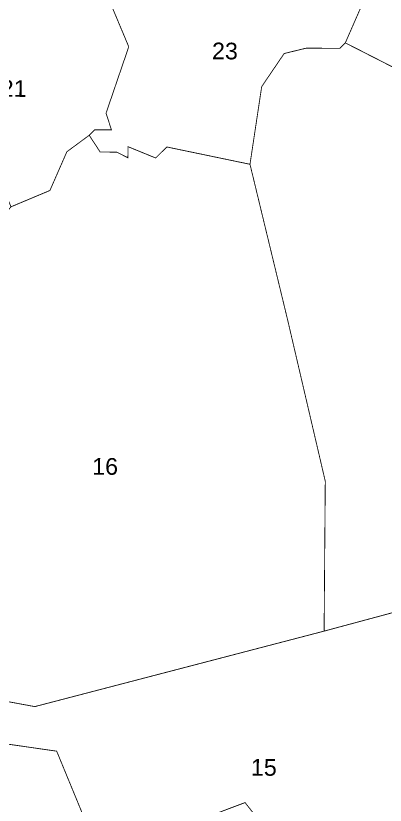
# Model space of a CAD drawing. Header units: metres. Extents: x 326467 to 340077, y 1811030 to 1824953.
# Drawn here: x 329536 to 329805, y 1812224 to 1812799 of the extents above; entities that cross this region are included whole.
import ezdxf

# ---------------------------------------------------------------- set-up
doc = ezdxf.new("R2010")
doc.units = ezdxf.units.M
doc.header["$MEASUREMENT"] = 0
doc.layers.add('SURVEY NO.', color=7, linetype='Continuous')
doc.layers.add('SURVEY PLOT BOUNDARY', color=35, linetype='Continuous')
doc.styles.add('PDF Arial', font='arial.ttf')

# ---------------------------------------------------------------- blocks, each defined once
blk = doc.blocks.new('16')
at = {"layer": 'SURVEY PLOT BOUNDARY', "lineweight": 18, "const_width": 0.606}
for points in [[(329902.93, 1813012.75), (329886.33, 1812956.27), (329885.67, 1812871.37), (329848.67, 1812790.79), (329832.18, 1812750.48), (329775.81, 1812779.22), (329788.15, 1812807.43), (329788.53, 1812855.95), (329764.37, 1812868.26), (329776.62, 1812884.34), (329764.55, 1812892.52), (329772.76, 1812908.63), (329784.89, 1812908.54), (329797.11, 1812920.57), (329785.42, 1812977.27), (329797.74, 1813001.44), (329813.91, 1813001.31), (329822.08, 1813013.38), (329846.31, 1813009.15), (329898.98, 1813024.91), (329907.01, 1813016.77)], [(329610.44, 1812829.02), (329606.21, 1812804.79), (329618.12, 1812776.4), (329601.58, 1812728), (329605.53, 1812715.84), (329593.4, 1812715.94), (329589.33, 1812711.92), (329573.06, 1812699.92), (329560.72, 1812671.71), (329532.33, 1812659.8), (329524.4, 1812680.08), (329520.54, 1812704.37), (329528.69, 1812712.39), (329516.75, 1812736.74), (329480.18, 1812712.77), (329464.04, 1812716.93), (329447.78, 1812704.93), (329451.7, 1812688.73), (329415.22, 1812676.88), (329403.31, 1812705.27), (329484.85, 1812793.6), (329525.86, 1812870.1), (329562.18, 1812861.74), (329586.22, 1812833.25)], [(330169.19, 1812416.33), (330047.76, 1812397.05), (329833.29, 1812370.4), (329760.37, 1812350.75), (329761.22, 1812459.91), (329733.82, 1812577.38), (329706.4, 1812690.8), (329714.92, 1812747.35), (329731.28, 1812771.48), (329747.48, 1812775.4), (329771.74, 1812775.21), (329775.81, 1812779.22), (329832.18, 1812750.48), (329832.15, 1812746.44), (329832.12, 1812742.4), (329988.75, 1812607.76), (330012.81, 1812583.31)], [(329589.33, 1812711.92), (329597.32, 1812699.73), (329609.44, 1812699.64), (329617.5, 1812695.53), (329617.56, 1812703.62), (329637.71, 1812695.38), (329645.86, 1812703.4), (329706.4, 1812690.8), (329733.82, 1812577.38), (329761.22, 1812459.91), (329760.37, 1812350.75), (329549.73, 1812295.77), (329481.1, 1812308.43), (329466.4, 1812498.58), (329462.51, 1812518.82), (329450.89, 1812583.61), (329487.42, 1812603.54), (329532.33, 1812659.8), (329560.72, 1812671.71), (329573.06, 1812699.92)], [(329481.1, 1812308.43), (329549.73, 1812295.77), (329760.37, 1812350.75), (329833.29, 1812370.4), (329937.02, 1812191.7), (329896.35, 1812159.66), (329807.57, 1812180.57), (329718.83, 1812205.51), (329702.81, 1812225.85), (329597.4, 1812186.23), (329565.65, 1812263.3), (329476.81, 1812276.11)]]:
    blk.add_lwpolyline(points, close=True, dxfattribs=at)
for points in [[(329788.15, 1812807.43), (329775.81, 1812779.22), (329771.74, 1812775.21), (329747.48, 1812775.4), (329731.28, 1812771.48), (329714.92, 1812747.35), (329706.4, 1812690.8), (329645.86, 1812703.4), (329637.71, 1812695.38), (329617.56, 1812703.62), (329617.5, 1812695.53), (329609.44, 1812699.64), (329597.32, 1812699.73), (329589.33, 1812711.92), (329593.4, 1812715.94), (329605.53, 1812715.84), (329601.58, 1812728), (329618.12, 1812776.4), (329606.21, 1812804.79)], [(329047.78, 1812210.69), (329254.38, 1812265.7), (329311.13, 1812285.48), (329375.88, 1812293.07), (329481.1, 1812308.43), (329476.81, 1812276.11), (329565.65, 1812263.3), (329597.4, 1812186.23), (329702.81, 1812225.85), (329718.83, 1812205.51)]]:
    blk.add_lwpolyline(points, dxfattribs=at)
at = {"layer": 'SURVEY NO.', "char_height": 12.129, "attachment_point": 7, "rotation": 359.55787, "style": 'PDF Arial'}
for s, insert in [('23', (329678.69, 1812767.15)), ('21', (329524.86, 1812740.03)), ('16', (329591.46, 1812464.57)), ('15', (329707.01, 1812245.34))]:
    blk.add_mtext(s, dxfattribs=dict(at, insert=insert))

msp = doc.modelspace()

# ---------------------------------------------------------------- block references
msp.add_blockref('16', (0, 0))

doc.saveas('drawing.dxf')
